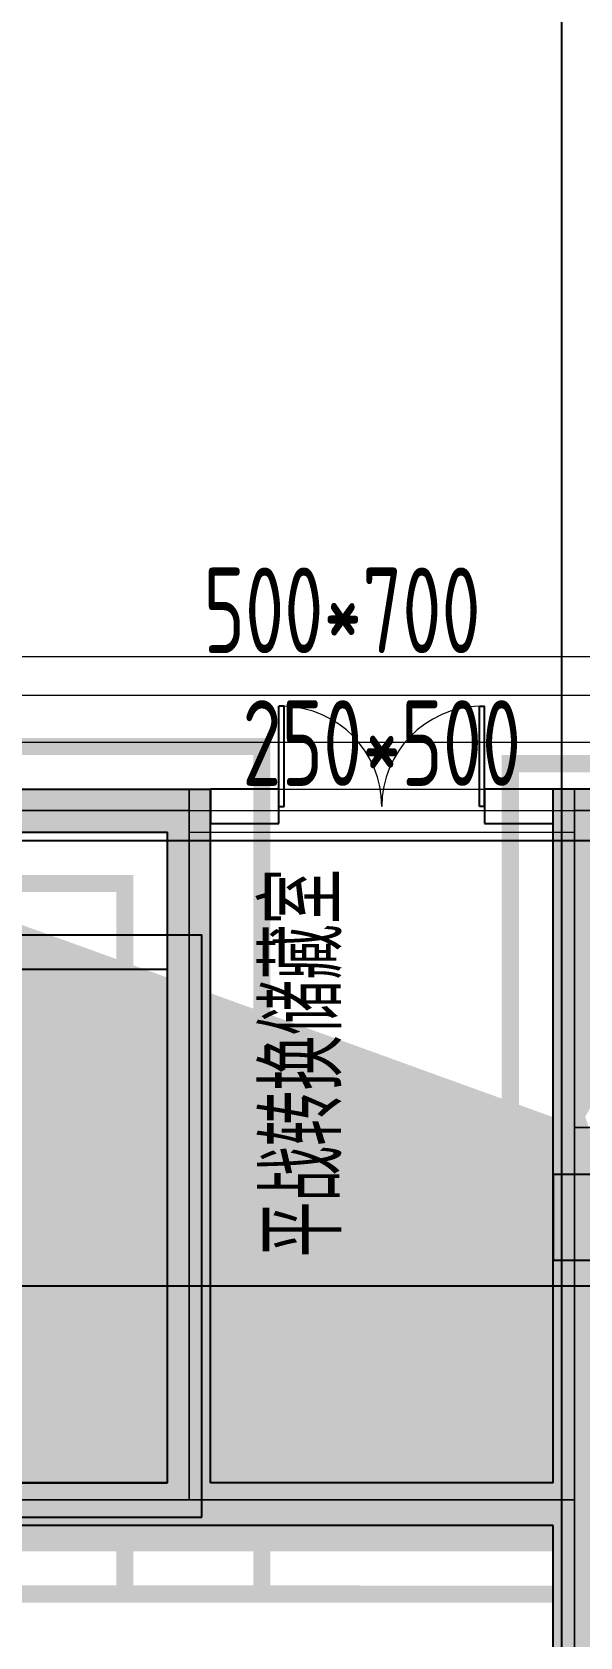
# Model space of a CAD drawing. Extents: x 369444 to 684549, y -549309 to 575337.
# Drawn here: x 408084 to 411281, y 402107 to 411478 of the extents above; entities that cross this region are included whole.
import ezdxf

# ---------------------------------------------------------------- set-up
doc = ezdxf.new("R2010")
doc.units = 0
doc.header["$LTSCALE"] = 1000
doc.header["$MEASUREMENT"] = 0
doc.linetypes.add('__DASH', pattern=[0.35, 0.25, -0.1])
doc.linetypes.add('DASH', pattern=[0.35, 0.25, -0.1])
for name, color, linetype, lineweight, true_color in [('-1-0-1', 7, 'Continuous', 0, 0xc0c0c0), ('-1-1-2', 7, 'Continuous', 0, 0xc0c0c0), ('-2-0-1', 1, 'Continuous', 0, 0xff0000), ('-2-1-2', 9, 'Continuous', 0, 0x808080), ('1-6-1', 7, 'Continuous', 0, 0x55ff55), ('1-6-2', 7, 'Continuous', 0, 0x55ff55), ('12-6-1', 4, 'Continuous', 0, 0x00ffff), ('12-6-2', 4, 'Continuous', 0, 0x00ffff), ('12-6-5', 4, 'Continuous', 0, 0x00ffff)]:
    doc.layers.add(name, color=color, linetype=linetype, lineweight=lineweight, true_color=true_color)
for name, color, linetype in [('A-WALL-HATCH', 8, 'Continuous'), ('COLUMN', 9, 'Continuous'), ('DOTE', 1, 'Continuous'), ('PUB_HATCH', 8, 'Continuous'), ('WALL', 9, 'Continuous'), ('WINDOW', 4, 'Continuous'), ('防火分区线', 7, 'Continuous')]:
    doc.layers.add(name, color=color, linetype=linetype)
doc.styles.add('_TCH_DIM', font='SIMPLEX', dxfattribs={"bigfont": 'GBCBIG'})
doc.styles.add('yjkcad', font='yjkeng.shx', dxfattribs={"width": 0.7, "height": 250, "bigfont": 'yjkchn.shx'})

# ---------------------------------------------------------------- blocks, each defined once
blk = doc.blocks.new('22#loudixiayicengjksdf')
at = {"layer": 'WALL'}
h = blk.add_hatch(color=0, dxfattribs=at)
h.dxf.hatch_style = 1
h.paths.add_polyline_path([(-183057.3, -69118.8), (-183057.3, -68618.8), (-183557.3, -68618.8), (-183557.3, -69118.8)], flags=17)
h.paths.add_polyline_path([(-170857.3, -69118.8), (-170857.3, -68618.8), (-171407.3, -68618.8), (-171407.3, -69118.8)], flags=17)
h.paths.add_polyline_path([(-171407.3, -70818.8), (-171157.3, -70818.8), (-171157.3, -70418.8), (-171557.3, -70418.8), (-171557.3, -70818.8)], flags=17)
h.paths.add_polyline_path([(-183507.3, -70818.8), (-183357.3, -70818.8), (-183357.3, -70418.8), (-183757.3, -70418.8), (-183757.3, -70818.8)], flags=17)
h.paths.add_polyline_path([(-168657.3, -64218.8), (-170857.3, -64218.8), (-170857.3, -66418.8), (-170307.3, -66418.8), (-170307.3, -66618.8), (-171107.3, -66618.8), (-171107.3, -63968.8), (-168457.3, -63968.8), (-168457.3, -66618.8), (-169207.3, -66618.8), (-169207.3, -66418.8), (-168657.3, -66418.8)])
h.paths.add_polyline_path([(-179257.3, -73468.8), (-179807.3, -73468.8), (-179807.3, -73218.8), (-179257.3, -73218.8), (-178857.3, -73218.8), (-178857.3, -73468.8), (-179007.3, -73468.8), (-179007.3, -76368.8), (-180757.3, -76368.8), (-180757.3, -76118.8), (-179257.3, -76118.8)])
h.paths.add_polyline_path([(-165957.3, -64218.8), (-166607.3, -64218.8), (-166607.3, -63968.8), (-165707.3, -63968.8), (-165707.3, -65768.8), (-165957.3, -65768.8)])
h.paths.add_polyline_path([(-188307.3, -64018.8), (-188957.3, -64018.8), (-188957.3, -65568.8), (-189207.3, -65568.8), (-189207.3, -63768.8), (-188307.3, -63768.8)])
h.paths.add_polyline_path([(-173307.3, -80968.8), (-174157.3, -80968.8), (-174857.3, -80968.8), (-174857.3, -80718.8), (-174407.3, -80718.8), (-174407.3, -77518.8), (-174157.3, -77518.8), (-174157.3, -80718.8), (-173307.3, -80718.8)])
h.paths.add_polyline_path([(-180757.3, -80968.8), (-181607.3, -80968.8), (-181607.3, -80718.8), (-180757.3, -80718.8), (-180757.3, -77518.8), (-180507.3, -77518.8), (-180507.3, -80718.8), (-180057.3, -80718.8), (-180057.3, -80968.8)])
h.paths.add_polyline_path([(-175107.3, -73468.8), (-175657.3, -73468.8), (-175657.3, -76118.8), (-174157.3, -76118.8), (-174157.3, -76368.8), (-175907.3, -76368.8), (-175907.3, -73468.8), (-176057.3, -73468.8), (-176057.3, -73218.8), (-175657.3, -73218.8), (-175107.3, -73218.8)])
h.paths.add_polyline_path([(-159582.3, -72668.8), (-160057.3, -72668.8), (-160057.3, -74418.8), (-160307.3, -74418.8), (-160307.3, -72668.8), (-160407.3, -72668.8), (-160407.3, -72418.8), (-160057.3, -72418.8), (-159582.3, -72418.8)])
h.paths.add_polyline_path([(-163357.3, -80968.8), (-163657.3, -80968.8), (-164057.3, -80968.8), (-164057.3, -80718.8), (-163907.3, -80718.8), (-163907.3, -77118.8), (-163657.3, -77118.8), (-163657.3, -80718.8), (-163357.3, -80718.8)])
h.paths.add_polyline_path([(-166757.3, -80968.8), (-167782.3, -80968.8), (-168557.3, -80968.8), (-168557.3, -80718.8), (-167807.3, -80718.8), (-167807.3, -77018.8), (-167507.3, -77018.8), (-167507.3, -80718.8), (-166757.3, -80718.8)])
h.paths.add_polyline_path([(-191007.3, -75018.8), (-191007.3, -75818.8), (-193107.3, -75818.8), (-193107.3, -75568.8), (-191257.3, -75568.8), (-191257.3, -75018.8)])
h.paths.add_polyline_path([(-183307.3, -66418.8), (-184057.3, -66418.8), (-184057.3, -64018.8), (-186257.3, -64018.8), (-186257.3, -66218.8), (-185707.3, -66218.8), (-185707.3, -66418.8), (-186457.3, -66418.8), (-186457.3, -63768.8), (-183807.3, -63768.8), (-183807.3, -66168.8), (-183307.3, -66168.8)])
h.paths.add_polyline_path([(-171407.3, -73468.8), (-171857.3, -73468.8), (-171857.3, -73218.8), (-171157.3, -73218.8), (-171157.3, -76368.8), (-171407.3, -76368.8)])
h.paths.add_polyline_path([(-183057.3, -73468.8), (-183507.3, -73468.8), (-183507.3, -76368.8), (-183757.3, -76368.8), (-183757.3, -73218.8), (-183057.3, -73218.8)])
h.paths.add_polyline_path([(-187382.3, -80968.8), (-188157.3, -80968.8), (-188157.3, -80718.8), (-187407.3, -80718.8), (-187407.3, -77018.8), (-187107.3, -77018.8), (-187107.3, -80718.8), (-186357.3, -80718.8), (-186357.3, -80968.8)])
h.paths.add_polyline_path([(-191257.3, -80968.8), (-191557.3, -80968.8), (-191557.3, -80718.8), (-191257.3, -80718.8), (-191257.3, -77118.8), (-191007.3, -77118.8), (-191007.3, -80718.8), (-190857.3, -80718.8), (-190857.3, -80968.8)])
h.paths.add_polyline_path([(-194857.3, -72668.8), (-195332.3, -72668.8), (-195332.3, -72418.8), (-194857.3, -72418.8), (-194507.3, -72418.8), (-194507.3, -72668.8), (-194607.3, -72668.8), (-194607.3, -74418.8), (-194857.3, -74418.8)])
h.paths.add_polyline_path([(-157057.3, -81968.8), (-157607.3, -81968.8), (-157607.3, -81718.8), (-157357.3, -81718.8), (-157357.3, -77268.8), (-157057.3, -77268.8)])
h.paths.add_polyline_path([(-197307.3, -81968.8), (-197857.3, -81968.8), (-197857.3, -77268.8), (-197557.3, -77268.8), (-197557.3, -81718.8), (-197307.3, -81718.8)])
h.paths.add_polyline_path([(-165557.3, -72668.8), (-165957.3, -72668.8), (-165957.3, -69118.8), (-166357.3, -69118.8), (-166357.3, -68918.8), (-165707.3, -68918.8), (-165707.3, -72418.8), (-165557.3, -72418.8)])
h.paths.add_polyline_path([(-188957.3, -72668.8), (-189357.3, -72668.8), (-189357.3, -72418.8), (-189207.3, -72418.8), (-189207.3, -68918.8), (-188507.3, -68918.8), (-188507.3, -69118.8), (-188957.3, -69118.8)])
h.paths.add_polyline_path([(-160857.3, -80968.8), (-161557.3, -80968.8), (-161557.3, -80718.8), (-160857.3, -80718.8), (-160857.3, -77818.8), (-160607.3, -77818.8), (-160607.3, -80718.8), (-160607.3, -81718.8), (-160007.3, -81718.8), (-160007.3, -81968.8), (-160857.3, -81968.8)])
h.paths.add_polyline_path([(-187107.3, -71318.8), (-187107.3, -74818.8), (-187407.3, -74818.8), (-187407.3, -71318.8)])
h.paths.add_polyline_path([(-193357.3, -80968.8), (-194057.3, -80968.8), (-194057.3, -81968.8), (-194907.3, -81968.8), (-194907.3, -81718.8), (-194307.3, -81718.8), (-194307.3, -80718.8), (-194307.3, -77818.8), (-194057.3, -77818.8), (-194057.3, -80718.8), (-193357.3, -80718.8)])
h.paths.add_polyline_path([(-167507.3, -71318.8), (-167507.3, -74818.8), (-167807.3, -74818.8), (-167807.3, -71318.8)])
h.paths.add_polyline_path([(-171157.3, -80968.8), (-171507.3, -80968.8), (-171507.3, -80718.8), (-171407.3, -80718.8), (-171407.3, -77518.8), (-171157.3, -77518.8), (-171157.3, -80718.8), (-170957.3, -80718.8), (-170957.3, -80968.8)])
h.paths.add_polyline_path([(-183407.3, -80968.8), (-183757.3, -80968.8), (-183957.3, -80968.8), (-183957.3, -80718.8), (-183757.3, -80718.8), (-183757.3, -77518.8), (-183507.3, -77518.8), (-183507.3, -80718.8), (-183407.3, -80718.8)])
h.paths.add_polyline_path([(-157057.3, -75818.8), (-157757.3, -75818.8), (-157757.3, -75568.8), (-157357.3, -75568.8), (-157357.3, -72668.8), (-157732.3, -72668.8), (-157732.3, -72418.8), (-157057.3, -72418.8)])
h.paths.add_polyline_path([(-197157.3, -75818.8), (-197857.3, -75818.8), (-197857.3, -72418.8), (-197182.3, -72418.8), (-197182.3, -72668.8), (-197557.3, -72668.8), (-197557.3, -75568.8), (-197157.3, -75568.8)])
h.paths.add_polyline_path([(-163907.3, -72668.8), (-163957.3, -72668.8), (-163957.3, -72418.8), (-163657.3, -72418.8), (-163257.3, -72418.8), (-163257.3, -72668.8), (-163657.3, -72668.8), (-163657.3, -73518.8), (-163907.3, -73518.8)])
h.paths.add_polyline_path([(-190957.3, -72668.8), (-191007.3, -72668.8), (-191007.3, -73518.8), (-191257.3, -73518.8), (-191257.3, -72668.8), (-191657.3, -72668.8), (-191657.3, -72418.8), (-191257.3, -72418.8), (-190957.3, -72418.8)])
h.paths.add_polyline_path([(-161807.3, -75818.8), (-163907.3, -75818.8), (-163907.3, -75018.8), (-163657.3, -75018.8), (-163657.3, -75568.8), (-161807.3, -75568.8)])
edge = h.paths.add_edge_path()
edge.add_line((-183557.3, -66418.8), (-183557.3, -66518.8))
edge.add_line((-183557.3, -66518.8), (-183307.3, -66518.8))
edge.add_line((-183307.3, -66518.8), (-183307.3, -66418.8))
edge.add_line((-183507.3, -70818.8), (-183507.3, -71568.8))
edge.add_line((-183507.3, -71568.8), (-185557.3, -71568.8))
edge.add_line((-185557.3, -71568.8), (-185557.3, -71318.8))
edge.add_line((-185557.3, -71318.8), (-183757.3, -71318.8))
edge.add_line((-183757.3, -71318.8), (-183757.3, -70818.8))
edge.add_line((-171157.3, -70818.8), (-171157.3, -71318.8))
edge.add_line((-171157.3, -71318.8), (-169357.3, -71318.8))
edge.add_line((-169357.3, -71318.8), (-169357.3, -71568.8))
edge.add_line((-169357.3, -71568.8), (-171407.3, -71568.8))
edge.add_line((-171407.3, -71568.8), (-171407.3, -70818.8))
h.paths.add_polyline_path([(-171407.3, -71568.8), (-171157.3, -71568.8), (-171157.3, -70818.8), (-171407.3, -70818.8)], flags=16)
h.paths.add_polyline_path([(-171157.3, -71568.8), (-169357.3, -71568.8), (-169357.3, -71318.8), (-171157.3, -71318.8)], flags=16)
h.paths.add_polyline_path([(-183757.3, -71568.8), (-183507.3, -71568.8), (-183507.3, -70818.8), (-183757.3, -70818.8)], flags=16)
h.paths.add_polyline_path([(-185557.3, -71568.8), (-183757.3, -71568.8), (-183757.3, -71318.8), (-185557.3, -71318.8)], flags=16)
blk = doc.blocks.new('$DorLib2D$00000002')
for p, q in [((-0.5, 0), (-0.5, 0.4875)), ((-0.475, 0.4875), (-0.5, 0.4875)), ((-0.475, 0), (-0.475, 0.4875)), ((0.475, 0), (0.475, 0.4875)), ((0.475, 0.4875), (0.5, 0.4875)), ((0.5, 0), (0.5, 0.4875)), ((-0.5, 0), (-0.475, 0)), ((0.5, 0), (0.475, 0))]:
    blk.add_line(p, q)
at = {"lineweight": 13}
for centre, start, end in [((-0.4875, 0), 0, 88.53072), ((0.4875, 0), 91.46928, 180)]:
    blk.add_arc(centre, 0.4875, start, end, dxfattribs=at)

msp = doc.modelspace()

# ---------------------------------------------------------------- hatches: boundary and pattern name
at = {"layer": 'A-WALL-HATCH'}
msp.add_hatch(color=256, dxfattribs=at).paths.add_polyline_path([(411624.7, 404306.9), (411624.7, 404806.9), (411124.7, 404806.9), (411124.7, 404306.9)])
at = {"layer": 'PUB_HATCH'}
for points in [[(407024.6, 407057), (406774.6, 406807), (408874.6, 406807), (409124.6, 407057)], [(409004.6, 402957), (409124.6, 403007), (409124.6, 407057), (408874.6, 406807), (408874.6, 403007)], [(411312.1, 405144.5), (411374.6, 405257), (411374.6, 406807), (411124.6, 407057), (411124.6, 405107)], [(412874.6, 406807), (413574.6, 407057), (411124.6, 407057), (411374.6, 406807)], [(411174.6, 402907), (411374.6, 403007), (411374.6, 404957), (411312.1, 405144.5), (411124.6, 405107), (411124.6, 403007)], [(409004.6, 402957), (408874.6, 403007), (405774.6, 403007), (406024.6, 402757), (409024.6, 402757)], [(411174.6, 402907), (411124.6, 403007), (409124.6, 403007), (409004.6, 402957), (409024.6, 402757), (411124.6, 402757)], [(411124.6, 399957), (411374.6, 400207), (411374.6, 403007), (411174.6, 402907), (411124.6, 402757)]]:
    msp.add_hatch(color=256, dxfattribs=at).paths.add_polyline_path(points)

# ---------------------------------------------------------------- linework, layer by layer
at = {"layer": '-1-0-1', "color": 0}
for p in [(408999.4, 406931.9, -3600), (411249.4, 406931.9, -3600), (411249.4, 405081.9, -3600), (408999.4, 402906.9, -3600), (411249.4, 402906.9, -3600)]:
    msp.add_point(p, dxfattribs=at)
at = {"layer": '-1-1-2', "color": 0}
for p, q in [((408999.4, 406931.9, -3600), (408999.4, 406931.9)), ((411249.4, 406931.9, -3600), (411249.4, 406931.9)), ((411249.4, 405081.9, -3600), (411249.4, 405081.9)), ((408999.4, 402906.9, -3600), (408999.4, 402906.9)), ((411249.4, 402906.9, -3600), (411249.4, 402906.9))]:
    msp.add_line(p, q, dxfattribs=at)
at = {"layer": '-2-0-1', "color": 0}
for p, q in [((406899.4, 407606.9, -3600), (412885.9, 407606.9, -3600)), ((406899.4, 406931.9, -3600), (408999.4, 406931.9, -3600)), ((408999.4, 406931.9, -3600), (411249.4, 406931.9, -3600)), ((408999.4, 402906.9, -3600), (408999.4, 406931.9, -3600)), ((411249.4, 405081.9, -3600), (411249.4, 406931.9, -3600)), ((411249.4, 406931.9, -3600), (413024.4, 406931.9, -3600)), ((411249.4, 405081.9, -3600), (413024.4, 405081.9, -3600)), ((411249.4, 402906.9, -3600), (411249.4, 405081.9, -3600)), ((406074.3, 402906.9, -3600), (408999.4, 402906.9, -3600)), ((408999.4, 402906.9, -3600), (411249.4, 402906.9, -3600)), ((411249.4, 400106.9, -3600), (411249.4, 402906.9, -3600))]:
    msp.add_line(p, q, dxfattribs=at)
at = {"layer": '-2-1-2', "color": 0}
for p, q in [((406899.4, 407606.9), (412885.9, 407606.9)), ((406899.4, 406931.9), (408999.4, 406931.9)), ((408999.4, 406931.9), (411249.4, 406931.9)), ((408999.4, 402906.9), (408999.4, 406931.9)), ((411249.4, 405081.9), (411249.4, 406931.9)), ((411249.4, 406931.9), (413024.4, 406931.9)), ((411249.4, 405081.9), (413024.4, 405081.9)), ((411249.4, 402906.9), (411249.4, 405081.9)), ((406074.3, 402906.9), (408999.4, 402906.9)), ((408999.4, 402906.9), (411249.4, 402906.9)), ((411249.4, 400106.9), (411249.4, 402906.9))]:
    msp.add_line(p, q, dxfattribs=at)
at = {"layer": '1-6-1', "color": 0}
for p, q in [((409124.4, 407056.9, -3600), (407024.4, 407056.9, -3600)), ((407024.4, 407056.9), (409124.4, 407056.9)), ((409124.4, 407056.9), (409124.4, 407056.9, -3600)), ((409124.4, 407056.9), (409124.4, 403006.9)), ((409124.4, 407056.9, -3600), (409124.4, 407056.9)), ((409124.4, 403006.9, -3600), (409124.4, 407056.9, -3600)), ((411124.4, 407056.9, -3600), (411124.4, 405081.9, -3600)), ((411124.4, 407056.9), (411124.4, 407056.9, -3600)), ((411124.4, 405081.9), (411124.4, 407056.9)), ((411124.4, 407056.9, -3600), (411124.4, 407056.9)), ((413024.4, 407056.9, -3600), (411124.4, 407056.9, -3600)), ((411124.4, 407056.9), (413024.4, 407056.9)), ((408874.4, 406806.9), (406774.4, 406806.9)), ((406774.4, 406806.9, -3600), (408874.4, 406806.9, -3600)), ((408874.4, 406806.9, -3600), (408874.4, 406806.9)), ((408874.4, 406806.9, -3600), (408874.4, 403006.9, -3600)), ((408874.4, 406806.9), (408874.4, 406806.9, -3600)), ((408874.4, 403006.9), (408874.4, 406806.9)), ((411124.4, 405081.9, -3600), (411124.4, 405081.9)), ((411124.4, 405081.9, -3600), (411124.4, 403006.9, -3600)), ((411124.4, 405081.9), (411124.4, 405081.9, -3600)), ((411124.4, 403006.9), (411124.4, 405081.9)), ((408874.4, 403006.9, -3600), (406074.3, 403006.9, -3600)), ((406074.3, 403006.9), (408874.4, 403006.9)), ((408874.4, 403006.9, -3600), (408874.4, 403006.9)), ((408874.4, 403006.9), (408874.4, 403006.9, -3600)), ((409124.4, 403006.9), (409124.4, 403006.9, -3600)), ((409124.4, 403006.9, -3600), (409124.4, 403006.9)), ((411124.4, 403006.9, -3600), (409124.4, 403006.9, -3600)), ((409124.4, 403006.9), (411124.4, 403006.9)), ((411124.4, 403006.9, -3600), (411124.4, 403006.9)), ((411124.4, 403006.9), (411124.4, 403006.9, -3600)), ((408999.4, 402756.9), (406074.3, 402756.9)), ((406074.3, 402756.9, -3600), (408999.4, 402756.9, -3600)), ((408999.4, 402756.9), (408999.4, 402756.9, -3600)), ((411124.4, 402756.9), (408999.4, 402756.9)), ((408999.4, 402756.9, -3600), (411124.4, 402756.9, -3600)), ((408999.4, 402756.9, -3600), (408999.4, 402756.9)), ((411124.4, 402756.9, -3600), (411124.4, 399956.9, -3600)), ((411124.4, 402756.9), (411124.4, 402756.9, -3600)), ((411124.4, 399956.9), (411124.4, 402756.9)), ((411124.4, 402756.9, -3600), (411124.4, 402756.9))]:
    msp.add_line(p, q, dxfattribs=at)
at = {"layer": '1-6-2', "color": 0}
for p, q in [((408999.4, 406931.9), (406899.4, 406931.9)), ((406899.4, 406931.9, -3600), (408999.4, 406931.9, -3600)), ((408999.4, 406931.9, -3600), (408999.4, 406931.9)), ((408999.4, 406931.9), (408999.4, 402906.9)), ((408999.4, 406931.9, -3600), (408999.4, 406931.9)), ((408999.4, 402906.9, -3600), (408999.4, 406931.9, -3600)), ((411249.4, 406931.9), (411249.4, 405081.9)), ((411249.4, 406931.9, -3600), (411249.4, 406931.9)), ((411249.4, 405081.9, -3600), (411249.4, 406931.9, -3600)), ((411249.4, 406931.9), (411249.4, 406931.9, -3600)), ((413024.4, 406931.9), (411249.4, 406931.9)), ((411249.4, 406931.9, -3600), (413024.4, 406931.9, -3600)), ((411249.4, 405081.9), (411249.4, 405081.9, -3600)), ((413024.4, 405081.9), (411249.4, 405081.9)), ((411249.4, 405081.9, -3600), (413024.4, 405081.9, -3600)), ((411249.4, 405081.9), (411249.4, 405081.9, -3600)), ((411249.4, 405081.9), (411249.4, 402906.9)), ((411249.4, 405081.9, -3600), (411249.4, 405081.9)), ((411249.4, 402906.9, -3600), (411249.4, 405081.9, -3600)), ((408999.4, 402906.9), (406074.3, 402906.9)), ((406074.3, 402906.9, -3600), (408999.4, 402906.9, -3600)), ((408999.4, 402906.9), (408999.4, 402906.9, -3600)), ((408999.4, 402906.9), (408999.4, 402906.9, -3600)), ((411249.4, 402906.9), (408999.4, 402906.9)), ((408999.4, 402906.9, -3600), (411249.4, 402906.9, -3600)), ((408999.4, 402906.9, -3600), (408999.4, 402906.9)), ((411249.4, 402906.9), (411249.4, 402906.9, -3600)), ((411249.4, 402906.9), (411249.4, 400106.9)), ((411249.4, 402906.9, -3600), (411249.4, 402906.9)), ((411249.4, 400106.9, -3600), (411249.4, 402906.9, -3600)), ((411249.4, 402906.9, -3600), (411249.4, 402906.9))]:
    msp.add_line(p, q, dxfattribs=at)
at = {"layer": '12-6-1', "color": 0}
for p, q in [((406899.4, 407831.9), (412885.9, 407831.9)), ((406899.4, 407831.9, -700), (412885.9, 407831.9, -700)), ((406899.4, 407331.9), (412885.9, 407331.9)), ((406899.4, 407331.9, -700), (412885.9, 407331.9, -700)), ((408999.4, 407056.9), (408999.4, 406806.9)), ((408999.4, 407056.9, -500), (408999.4, 407056.9)), ((408999.4, 406806.9, -500), (408999.4, 407056.9, -500)), ((408999.4, 407056.9), (411249.4, 407056.9)), ((408999.4, 407056.9, -500), (411249.4, 407056.9, -500)), ((411249.4, 407056.9), (411249.4, 406806.9)), ((411249.4, 407056.9, -500), (411249.4, 407056.9)), ((411249.4, 406806.9, -500), (411249.4, 407056.9, -500)), ((408999.4, 406806.9), (408999.4, 406806.9, -500)), ((408999.4, 406806.9), (411249.4, 406806.9)), ((408999.4, 406806.9, -500), (411249.4, 406806.9, -500)), ((411249.4, 406806.9), (411249.4, 406806.9, -500))]:
    msp.add_line(p, q, dxfattribs=at)
at = {"layer": '12-6-2', "color": 0}
for p, q in [((406899.4, 407606.9), (412885.9, 407606.9)), ((408999.4, 406931.9), (411249.4, 406931.9))]:
    msp.add_line(p, q, dxfattribs=at)
at = {"layer": 'COLUMN', "color": 8}
for p, q in [((411624.7, 404806.9), (411124.7, 404806.9)), ((411124.7, 404806.9), (411124.7, 404306.9)), ((411124.7, 404306.9), (411624.7, 404306.9))]:
    msp.add_line(p, q, dxfattribs=at)
at = {"layer": 'DOTE', "color": 8}
msp.add_line((411174.5, 261807), (411174.5, 476704.8), dxfattribs=at)
at = {"layer": 'DOTE', "color": 8, "lineweight": -2}
for p, q in [((377844.4, 406757), (624570.9, 406757)), ((377844.4, 404157), (624570.9, 404157))]:
    msp.add_line(p, q, dxfattribs=at)
at = {"layer": 'WALL'}
for p, q in [((407024.6, 407057), (409124.6, 407057)), ((409524.6, 407057), (409124.6, 407057)), ((409124.6, 407057), (409124.6, 406857)), ((409124.6, 403007), (409124.6, 407057)), ((409524.6, 406857), (409524.6, 407057)), ((411124.6, 407057), (410724.6, 407057)), ((410724.6, 407057), (410724.6, 406857)), ((411124.6, 405107), (411124.6, 407057)), ((413574.6, 407057), (411124.6, 407057)), ((411124.6, 406857), (411124.6, 407057)), ((409124.6, 406857), (409524.6, 406857)), ((410724.6, 406857), (411124.6, 406857)), ((406774.6, 406807), (408874.6, 406807)), ((408874.6, 403007), (408874.6, 406807)), ((406174.5, 406207, 0), (409074.5, 406207, 0)), ((409074.5, 402807, 0), (409074.5, 406207, 0)), ((406174.5, 406007, 0), (408874.5, 406007, 0)), ((408874.5, 403007, 0), (408874.5, 406007, 0)), ((411124.6, 403007), (411124.6, 405107)), ((408874.6, 403007), (405774.6, 403007)), ((406074.5, 403007, 0), (408874.5, 403007, 0)), ((411124.6, 403007), (409124.6, 403007)), ((406074.5, 402807, 0), (409074.5, 402807, 0)), ((409024.6, 402757), (406024.6, 402757)), ((411124.6, 402757), (409024.6, 402757)), ((411124.6, 399957), (411124.6, 402757))]:
    msp.add_line(p, q, dxfattribs=at)
at = {"layer": '防火分区线', "color": 3, "linetype": 'DASH', "ltscale": 8, "const_width": 100}
for points in [[(418574.5, 423406.9), (418574.5, 409642.7), (418974.5, 409642.7), (418974.5, 405606.9), (415974.5, 405606.9), (415974.5, 404557.1), (412674.5, 404557.1), (412674.5, 406406.9), (411674.5, 406406.9), (411674.5, 402357.1), (408624.5, 402357.2), (408624.5, 406506.9), (406524.5, 406506.9), (406524.5, 409106.9), (400824.5, 409106.9), (400824.5, 400456.9), (395274.5, 400456.9), (395274.5, 397307), (391374.5, 397307), (391374.5, 400456.9), (379874.5, 400456.9), (379874.5, 449257)], [(417774.5, 422606.9), (417774.5, 408842.7), (418174.5, 408842.7), (418174.5, 406406.9), (415174.5, 406406.9), (415174.5, 405357.1), (413474.5, 405357.1), (413474.5, 407206.9), (410874.5, 407206.9), (410874.5, 403157.1), (409424.5, 403157.2), (409424.5, 407306.9), (407324.5, 407306.9), (407324.5, 409906.9), (400024.5, 409906.9), (400024.5, 401256.9), (394474.5, 401256.9), (394474.5, 398107), (392174.5, 398107), (392174.5, 401256.9), (380674.5, 401256.9), (380674.5, 448457)]]:
    msp.add_lwpolyline(points, dxfattribs=at)
at = {"layer": '防火分区线', "linetype": '__DASH', "lineweight": -2, "ltscale": 8, "const_width": 100}
for points in [[(406024.5, 353806.9), (406024.5, 391857.1), (406274.5, 391857.1), (406274.5, 402357.2), (409424.5, 402357.2), (409424.5, 407306.9), (407324.5, 407306.9), (407324.5, 409906.9), (400024.5, 409906.9), (400024.5, 401256.9), (394474.5, 401256.9), (394474.5, 398107), (392174.5, 398107), (392174.5, 401256.9), (379874.5, 401256.9), (379874.5, 304756.2)], [(405224.5, 354606.9), (405224.5, 392657.1), (405474.5, 392657.1), (405474.5, 403157.2), (408624.5, 403157.2), (408624.5, 406506.9), (406524.5, 406506.9), (406524.5, 409106.9), (400824.5, 409106.9), (400824.5, 400456.9), (395274.5, 400456.9), (395274.5, 397307), (391374.5, 397307), (391374.5, 400456.9), (380674.5, 400456.9), (380674.5, 305556.2)]]:
    msp.add_lwpolyline(points, dxfattribs=at)
at = {"layer": '防火分区线', "color": 5, "linetype": 'DASH', "ltscale": 8, "const_width": 100}
for points in [[(424074.5, 409706.9), (418174.5, 409706.7), (418174.5, 406406.7), (415174.5, 406406.7), (415174.5, 405357), (413474.5, 405357), (413474.5, 407206.7), (410874.6, 407206.7), (410874.4, 403157), (405474.5, 403157.1), (405474.5, 392657), (405224.5, 392657), (405224.5, 351406.8)], [(423274.5, 408906.8), (418974.5, 408906.7), (418974.5, 405606.7), (415974.5, 405606.7), (415974.5, 404557), (412674.5, 404557), (412674.5, 406406.7), (411674.5, 406406.7), (411674.3, 402356.9), (406274.5, 402357), (406274.5, 391857), (406024.5, 391857), (406024.5, 352206.8)]]:
    msp.add_lwpolyline(points, dxfattribs=at)

# ---------------------------------------------------------------- block references
at = {"layer": 'WALL', "color": 8}
msp.add_blockref('22#loudixiayicengjksdf', (589531.8, 473425.8, -14), dxfattribs=at)
at = {"layer": 'WINDOW', "xscale": 1200, "yscale": 1200, "zscale": -1200, "rotation": 6.830187043453324e-08}
msp.add_blockref('$DorLib2D$00000002', (410124.6, 406957), dxfattribs=at)

# ---------------------------------------------------------------- texts
at = {"color": 2, "style": '_TCH_DIM'}
msp.add_text('平战转换储藏室', height=450, rotation=90, dxfattribs=at).set_placement((409889.2, 404324.9, -96.5))
at = {"layer": '12-6-5', "color": 0, "insert": (409892.6, 407851.9), "char_height": 500, "attachment_point": 8, "style": 'yjkcad'}
msp.add_mtext('500*700', dxfattribs=at)
at = {"layer": '12-6-5', "color": 0, "insert": (410124.4, 407076.9), "char_height": 500, "attachment_point": 8, "rotation": 359.99999, "style": 'yjkcad'}
msp.add_mtext('250*500', dxfattribs=at)

doc.saveas('drawing.dxf')
